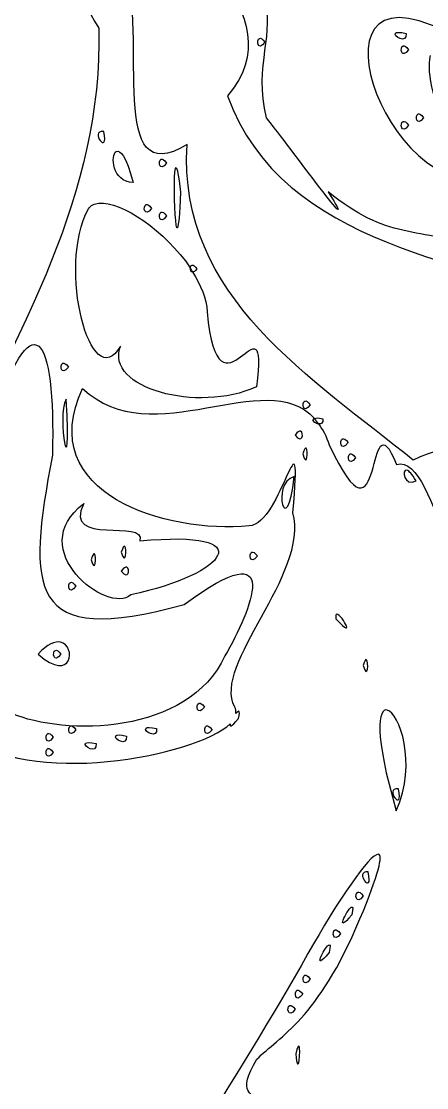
# Model space of a CAD drawing. Extents: x 2 to 648, y -12 to 512.
# Drawn here: x 118.4 to 189.9, y 121.5 to 309.7 of the extents above; entities that cross this region are included whole.
import ezdxf

# ---------------------------------------------------------------- set-up
doc = ezdxf.new("R2010")
doc.units = 0
doc.layers.add('Image', color=7, linetype='CONTINUOUS')

msp = doc.modelspace()

# ---------------------------------------------------------------- linework, layer by layer
at = {"layer": 'Image', "color": 7}
for points in [[(184.35742, 307.6007)], [(160.375, 306.67301)], [(185.70898, 305.33903)], [(185.70898, 292.00476)], [(188.375, 293.33876)], [(132.88867, 290.22155)], [(135.11133, 286.72546)], [(143.04102, 285.33878)], [(145.66016, 283.87198)], [(132.04492, 277.59659)], [(140.375, 277.33917)], [(143.04102, 276.00519)], [(148.55859, 265.45597)], [(125.70898, 249.33913)], [(126.29883, 242.9993)], [(168.375, 242.67315)], [(167.625, 237.33917)], [(170.80664, 238.64776)], [(175.04102, 236.005)], [(176.375, 233.33917)], [(186.39453, 230.4544)], [(166.47852, 229.33331)], [(129.375, 224.57159)], [(136.59961, 217.0169)], [(131.26758, 215.68292)], [(159.04102, 216.00519)], [(136.95898, 213.33917)], [(127.04102, 210.67315)], [(173.90625, 204.97173)], [(125.27734, 200.11234)], [(124.375, 198.67315)], [(179.26758, 197.0169)], [(149.70898, 189.3389)], [(182.91406, 188.13382)], [(127.04102, 185.33891)], [(140.35742, 184.93458)], [(151.04102, 185.33891)], [(123.04102, 184.0049)], [(135.02539, 183.6006)], [(123.04102, 181.33915)], [(129.69141, 182.26886)], [(184.88867, 174.22192)], [(179.55469, 159.55577)], [(177.70898, 156.00519)], [(176.56055, 153.33115)], [(173.70898, 149.33898)], [(172.56055, 146.66496)], [(168.375, 141.33916)], [(167.04102, 138.673)], [(165.70898, 136.00519)], [(167.37109, 128.7356)]]:
    msp.add_lwpolyline(points, close=True, dxfattribs=at)
for points in [[(168.59961, 234.35089), (168.59961, 234.35069)], [(181.33203, 162.67706), (181.332, 162.67666)]]:
    msp.add_lwpolyline(points, dxfattribs=at)
for points in [[(124.51953, 344.40948), (144.71284, 332.88903), (122.68355, 321.40776), (132.03711, 308.48761)], [(188.47461, 345.74128), (184.2745, 336.4645), (207.54456, 302.01773), (190.71289, 309.01863)], [(137.08008, 327.15948), (144.49862, 327.90097), (167.21702, 310.70309), (154.74414, 296.53058)], [(147.61719, 287.94854), (133.35234, 279.27662), (140.79319, 306.80501), (136.63086, 319.66143)], [(190.71289, 309.01863), (166.49357, 318.8011), (186.48156, 270.54422), (204.44531, 284.56746)], [(161.60151, 292.66144), (159.30649, 301.92745), (163.37469, 307.93805), (161.09175, 313.82941)], [(132.03711, 308.48761), (132.6836, 279.03763), (117.99248, 254.78879), (105.58203, 229.6087)], [(160.375, 306.67301), (160.58791, 306.74771), (160.90816, 306.59711), (161.33398, 305.99919)], [(186.22266, 307.5558), (186.46344, 305.54011), (183.79617, 307.11247), (184.35742, 307.6007)], [(184.35742, 307.6007), (184.54451, 307.76359), (185.0911, 307.80643), (186.22266, 307.5558)], [(161.33398, 305.99919), (160.0567, 304.20547), (159.73626, 306.4488), (160.375, 306.67301)], [(186.66602, 304.66715), (185.38855, 302.87364), (185.07046, 305.11481), (185.70898, 305.33903)], [(185.70898, 305.33903), (185.9219, 305.41373), (186.24019, 305.26503), (186.66602, 304.66715)], [(202.66602, 286.66697), (197.06007, 279.0562), (189.02987, 297.18974), (190.53906, 303.66502)], [(154.74414, 296.53058), (164.64977, 269.41513), (197.48812, 267.63344), (220.85352, 258.30401)], [(172.47847, 279.61066), (178.99012, 269.19813), (165.74092, 287.55006), (161.60151, 292.66144)], [(186.66602, 291.33288), (185.38855, 289.53915), (185.07046, 291.78054), (185.70898, 292.00476)], [(185.70898, 292.00476), (185.9219, 292.07946), (186.24019, 291.93076), (186.66602, 291.33288)], [(189.33398, 292.66688), (188.0567, 290.87338), (187.73626, 293.11455), (188.375, 293.33876)], [(188.375, 293.33876), (188.58791, 293.41346), (188.90816, 293.26476), (189.33398, 292.66688)], [(132.88867, 290.22155), (133.89297, 285.69556), (130.20111, 290.54259), (132.88867, 290.22155)], [(187.4668, 232.21612), (170.02638, 246.56), (145.87127, 260.95649), (147.61719, 287.94854)], [(138.0957, 281.23522), (134.36592, 281.29812), (134.0442, 286.13891), (135.11133, 286.72546)], [(135.11133, 286.72546), (135.7516, 287.07739), (136.89164, 285.89851), (138.0957, 281.23522)], [(144, 284.6669), (142.7225, 282.8734), (142.40227, 285.11457), (143.04102, 285.33878)], [(143.04102, 285.33878), (143.25393, 285.41348), (143.57418, 285.26478), (144, 284.6669)], [(146.44531, 279.52433), (145.73793, 262.97878), (144.91644, 284.15068), (145.66016, 283.87198)], [(145.66016, 283.87198), (145.83178, 283.80768), (146.08627, 282.6002), (146.44531, 279.52433)], [(200.0605, 269.68293), (188.0447, 273.31915), (182.92376, 271.05642), (172.47847, 279.61066)], [(130.20703, 276.60636), (130.62415, 277.1957), (131.25635, 277.51342), (132.04492, 277.59659)], [(132.04492, 277.59659), (135.98979, 278.01266), (143.83952, 272.58257), (148.1543, 266.20401)], [(141.33398, 276.66729), (140.05671, 274.8738), (139.73627, 277.11496), (140.375, 277.33917)], [(140.375, 277.33917), (140.58791, 277.41387), (140.90817, 277.26517), (141.33398, 276.66729)], [(135.8418, 252.33292), (130.69547, 243.41094), (124.54746, 266.20528), (130.20703, 276.60636)], [(144, 275.33331), (142.72253, 273.53957), (142.40228, 275.78097), (143.04102, 276.00519)], [(143.04102, 276.00519), (143.25393, 276.07989), (143.57418, 275.93119), (144, 275.33331)], [(148.1543, 266.20401), (148.0572, 265.78784), (148.179, 265.42693), (148.55859, 265.45597)], [(148.1543, 266.20401), (148.2643, 266.67549), (148.61233, 267.0123), (149.33398, 265.99894)], [(148.55859, 265.45597), (148.40392, 265.70314), (148.31979, 265.95936), (148.1543, 266.20401)], [(149.33398, 265.99894), (148.98975, 265.51558), (148.76369, 265.47165), (148.55859, 265.45597)], [(148.55859, 265.45597), (150.0141, 263.13007), (151.04765, 260.71525), (151.1582, 258.42081)], [(151.1582, 258.42081), (152.95222, 236.87811), (162.16178, 263.12233), (159.82422, 245.15519)], [(113.04882, 238.34308), (120.39369, 261.30686), (124.44993, 254.40787), (123.83593, 233.13604)], [(159.82422, 245.15519), (149.46882, 240.48902), (133.06353, 244.91488), (135.8418, 252.33292)], [(126.66602, 248.66725), (125.38853, 246.87374), (125.07046, 249.11492), (125.70898, 249.33913)], [(125.70898, 249.33913), (125.9219, 249.41383), (126.2402, 249.26513), (126.66602, 248.66725)], [(129.16409, 244.91143), (141.42192, 233.23903), (161.52086, 249.12014), (170.06839, 239.59112)], [(158.5723, 220.62823), (144.07871, 219.2378), (120.48491, 226.27697), (129.16409, 244.91143)], [(172.67776, 234.94274), (182.52429, 213.78813), (179.01456, 244.88615), (184.57034, 231.46813)], [(126.29883, 242.9993), (127.28946, 225.52532), (124.46274, 240.03443), (126.29883, 242.9993)], [(166.26761, 222.96417), (168.05568, 243.38426), (164.26268, 220.83602), (158.5723, 220.62823)], [(169.33398, 241.99933), (168.05674, 240.2056), (167.73626, 242.44893), (168.375, 242.67315)], [(168.375, 242.67315), (168.58791, 242.74785), (168.90815, 242.59725), (169.33398, 241.99933)], [(170.06836, 239.59112), (169.39506, 239.38002), (170.07536, 238.74119), (170.80664, 238.64776)], [(170.80664, 238.64776), (170.57015, 238.98352), (170.32652, 239.30332), (170.06836, 239.59112)], [(170.06839, 239.59112), (170.3408, 239.67652), (170.65209, 239.75519), (171.55472, 239.55602)], [(171.55472, 239.55602), (171.65352, 238.72912), (171.26285, 238.5895), (170.80667, 238.64781)], [(216.95898, 237.74542), (205.85122, 224.5474), (201.45969, 239.41856), (187.4668, 232.21612)], [(167.625, 237.33917), (167.41209, 237.41387), (167.09183, 237.26517), (166.66602, 236.66729)], [(166.66602, 236.66729), (167.94329, 234.8738), (168.26373, 237.11496), (167.625, 237.33917)], [(170.80667, 238.64781), (171.52554, 237.62719), (172.1791, 236.46091), (172.67776, 234.94274)], [(176, 235.33312), (174.72253, 233.53938), (174.40228, 235.78078), (175.04102, 236.005)], [(175.04102, 236.005), (175.25393, 236.0797), (175.57418, 235.931), (176, 235.33312)], [(168.59961, 234.35069), (168.46623, 234.46807), (168.26676, 234.23714), (168, 233.33331)], [(168, 233.33331), (168.80028, 230.62181), (168.99975, 234.01195), (168.59961, 234.35089)], [(176.375, 233.33917), (176.58791, 233.41387), (176.90816, 233.26517), (177.33398, 232.66729)], [(184.57034, 231.46813), (191.90972, 233.64839), (195.9016, 197.85959), (199.41995, 214.51891)], [(123.83593, 233.13604), (119.37624, 209.25523), (119.27302, 199.08869), (147.10351, 206.7669)], [(177.33398, 232.66729), (176.0567, 230.87379), (175.73626, 233.11496), (176.375, 233.33917)], [(186.39453, 230.4544), (185.33477, 230.77992), (185.90266, 227.40166), (188, 228.58722)], [(188, 228.58722), (187.28116, 229.82455), (186.74779, 230.3459), (186.39453, 230.4544)], [(166.47852, 229.33331), (165.26769, 217.41007), (162.22338, 228.14368), (166.47852, 229.33331)], [(137.70508, 208.47589), (133.64144, 204.78667), (118.68113, 216.44395), (129.375, 224.57159)], [(129.375, 224.57159), (125.59736, 216.86628), (140.53599, 222.10423), (139.27148, 217.97979)], [(156.00198, 188.66729), (152.02194, 196.32699), (169.16491, 211.97801), (166.26761, 222.96417)], [(139.27148, 217.97979), (160.92531, 220.09331), (154.74116, 212.12483), (137.70508, 208.47589)], [(147.10351, 206.7669), (165.01641, 220.06399), (158.86904, 205.70283), (154.28515, 197.68292)], [(136.59961, 217.0169), (136.46623, 217.12988), (136.26676, 216.90295), (136, 215.99933)], [(136, 215.99933), (136.80027, 213.28783), (136.99975, 216.67797), (136.59961, 217.0169)], [(131.26758, 215.68292), (131.1342, 215.7959), (130.93278, 215.57112), (130.66602, 214.66729)], [(130.66602, 214.66729), (131.46608, 211.95601), (131.66772, 215.34398), (131.26758, 215.68292)], [(160, 215.33331), (158.72251, 213.53959), (158.40228, 215.78097), (159.04102, 216.00519)], [(159.04102, 216.00519), (159.25393, 216.07989), (159.57418, 215.93119), (160, 215.33331)], [(136.95898, 213.33917), (136.74607, 213.41387), (136.42583, 213.26517), (136, 212.66729)], [(136, 212.66729), (137.27745, 210.87377), (137.59772, 213.11495), (136.95898, 213.33917)], [(128, 209.99933), (126.72253, 208.20559), (126.40228, 210.44894), (127.04102, 210.67315)], [(127.04102, 210.67315), (127.25393, 210.74785), (127.57418, 210.59725), (128, 209.99933)], [(173.87305, 204.20611), (177.81199, 199.93341), (174.45377, 205.71572), (173.90625, 204.97173)], [(173.90625, 204.97173), (173.82805, 204.86545), (173.80705, 204.62717), (173.87305, 204.20611)], [(125.27734, 200.11234), (124.33463, 200.32064), (122.99781, 199.8409), (121.33398, 197.99906)], [(121.33398, 197.99906), (127.38913, 192.68362), (128.10548, 199.48742), (125.27734, 200.11234)], [(154.28515, 197.68292), (147.82831, 183.69854), (125.89143, 183.51559), (116.61718, 187.56769)], [(125.33398, 197.99933), (124.05673, 196.2056), (123.73627, 198.44894), (124.375, 198.67315)], [(124.375, 198.67315), (124.58791, 198.74785), (124.90816, 198.59725), (125.33398, 197.99933)], [(179.26758, 197.0169), (179.1342, 197.12988), (178.93278, 196.90295), (178.66602, 195.99933)], [(178.66602, 195.99933), (179.46608, 193.28782), (179.66772, 196.67796), (179.26758, 197.0169)], [(150.66602, 188.66702), (149.38856, 186.8735), (149.07046, 189.11468), (149.70898, 189.3389)], [(149.70898, 189.3389), (149.9219, 189.4136), (150.24019, 189.2649), (150.66602, 188.66702)], [(156.2012, 187.51104), (156.2441, 187.90369), (156.2511, 188.29522), (156.00198, 188.66729)], [(156.66605, 186.66729), (157.05226, 188.29149), (156.67405, 188.08326), (156.2012, 187.51104)], [(182.91406, 188.13382), (181.3235, 188.52766), (180.52827, 183.93002), (184.51562, 170.35257)], [(155.22659, 185.72589), (155.08268, 185.16494), (155.24949, 184.98107), (156.66605, 186.66729)], [(184.51562, 170.35257), (188.31839, 178.871), (184.95907, 187.62746), (182.91406, 188.13382)], [(108.38284, 183.99933), (119.15786, 174.25972), (149.14176, 179.93473), (155.22659, 185.72589)], [(128, 184.66703), (126.72254, 182.87352), (126.40228, 185.11469), (127.04102, 185.33891)], [(127.04102, 185.33891), (127.25393, 185.41361), (127.57417, 185.26491), (128, 184.66703)], [(142.22266, 184.88768), (142.46344, 182.87199), (139.79617, 184.44525), (140.35742, 184.93458)], [(140.35742, 184.93458), (140.54451, 185.09747), (141.0911, 185.13941), (142.22266, 184.88768)], [(152, 184.66703), (150.72254, 182.87352), (150.40228, 185.11469), (151.04102, 185.33891)], [(151.04102, 185.33891), (151.25393, 185.41361), (151.57417, 185.26491), (152, 184.66703)], [(124, 183.33302), (122.7225, 181.53931), (122.40227, 183.78068), (123.04102, 184.0049)], [(123.04102, 184.0049), (123.25393, 184.0796), (123.57418, 183.9309), (124, 183.33302)], [(136.88867, 183.5557), (137.12947, 181.54002), (134.46414, 183.11236), (135.02539, 183.6006)], [(135.02539, 183.6006), (135.21247, 183.76349), (135.75712, 183.80632), (136.88867, 183.5557)], [(124, 180.66727), (122.72254, 178.87376), (122.40228, 181.11493), (123.04102, 181.33915)], [(123.04102, 181.33915), (123.25393, 181.41385), (123.57417, 181.26515), (124, 180.66727)], [(131.55469, 182.22196), (131.79547, 180.20628), (129.13015, 181.77974), (129.69141, 182.26886)], [(129.69141, 182.26886), (129.87849, 182.43175), (130.42313, 182.47347), (131.55469, 182.22196)], [(184.88867, 174.22192), (185.89298, 169.69593), (182.20108, 174.54299), (184.88867, 174.22192)], [(181.332, 162.67666), (179.90177, 162.85057), (174.09448, 154.34704), (168.91208, 145.14346)], [(178.09766, 151.27081), (181.4722, 159.34486), (182.19017, 162.57271), (181.33203, 162.67706)], [(179.55469, 159.55577), (180.55898, 155.02955), (176.86711, 159.87683), (179.55469, 159.55577)], [(178.66602, 155.33331), (177.38853, 153.5396), (177.07046, 155.78097), (177.70898, 156.00519)], [(177.70898, 156.00519), (177.9219, 156.07989), (178.2402, 155.93119), (178.66602, 155.33331)], [(176.66602, 151.99912), (173.52785, 148.26321), (175.74095, 152.84106), (176.56055, 153.33115)], [(176.56055, 153.33115), (176.83375, 153.49451), (176.95237, 153.20314), (176.66602, 151.99912)], [(159.91406, 126.50519), (163.92854, 130.59725), (170.63395, 133.48137), (178.09766, 151.27081)], [(174.66602, 148.6671), (173.38857, 146.87359), (173.07047, 149.11476), (173.70898, 149.33898)], [(173.70898, 149.33898), (173.92189, 149.41368), (174.24019, 149.26498), (174.66602, 148.6671)], [(172.56055, 146.66496), (172.83375, 146.82832), (172.95237, 146.53718), (172.66602, 145.33293)], [(168.91208, 145.14346), (143.49101, 99.82789), (107.69357, 56.70078), (102.66599, 3.15908)], [(172.66602, 145.33293), (169.52785, 141.59703), (171.74095, 146.17488), (172.56055, 146.66496)], [(169.33398, 140.66728), (168.05674, 138.87377), (167.73626, 141.11494), (168.375, 141.33916)], [(168.375, 141.33916), (168.58791, 141.41386), (168.90815, 141.26516), (169.33398, 140.66728)], [(168, 137.99918), (166.72253, 136.20543), (166.40228, 138.44879), (167.04102, 138.673)], [(167.04102, 138.673), (167.25393, 138.7477), (167.57418, 138.5971), (168, 137.99918)], [(166.66602, 135.33331), (165.38853, 133.5396), (165.07046, 135.78097), (165.70898, 136.00519)], [(165.70898, 136.00519), (165.9219, 136.07989), (166.2402, 135.93119), (166.66602, 135.33331)], [(167.37109, 128.7356), (167.26884, 128.9543), (167.07947, 128.6922), (166.77148, 127.44459)], [(166.77148, 127.44459), (167.19876, 123.09949), (167.67786, 128.07953), (167.37109, 128.7356)], [(178.26953, 114.80011), (167.32559, 123.31107), (153.05748, 114.79111), (159.91406, 126.50519)]]:
    msp.add_open_spline(points, degree=3, dxfattribs=at)

doc.saveas('drawing.dxf')
